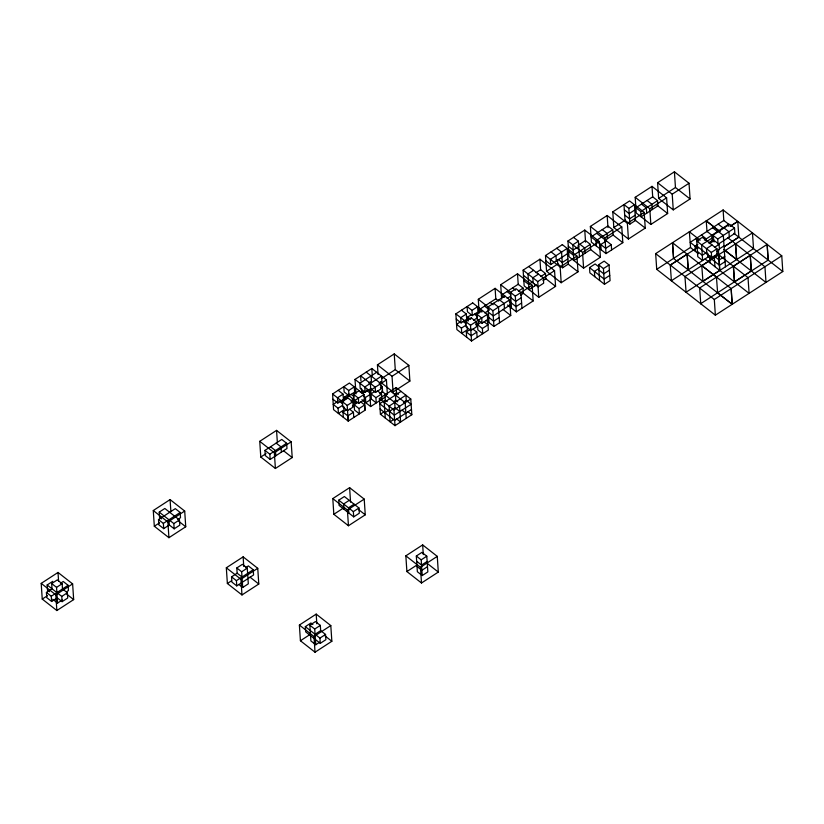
<?xml version="1.0" encoding="UTF-8"?>
<svg xmlns="http://www.w3.org/2000/svg" width="824" height="824" viewBox="0 0 824 824"><rect width="100%" height="100%" fill="white"/><g stroke="black" fill="none" stroke-linecap="round" stroke-linejoin="round"><path stroke-width="1.24" d="M41.2 583.382L58.01 572.453L72.625 583.897L73.666 599.604L56.856 610.533L42.24 599.079L41.2 583.382L55.805 594.825L56.856 610.533M153.274 510.53L170.084 499.602L184.7 511.055L185.74 526.763L168.93 537.691L154.315 526.237L153.274 510.53L167.88 521.983L168.93 537.691M259.745 441.324L276.555 430.396L291.16 441.849L292.211 457.557L275.401 468.485L260.786 457.032L259.745 441.324L274.351 452.778L275.401 468.485M332.587 393.975L347.203 405.429L348.243 421.136L333.566 409.662L332.587 393.975L349.397 383.047L364.012 394.5L365.053 410.208L348.181 421.116L347.831 415.883L342.959 412.062L347.625 409.034M355.968 393.903L355.01 379.411L371.82 368.483L386.425 379.936L387.393 394.428M378.062 374.508L377.423 364.836L394.233 353.908L408.838 365.362L409.889 381.069L393.069 391.997L380.41 382.068M472.677 302.923L487.314 314.356L488.333 330.074L471.524 341.002L456.887 329.569L455.868 313.851L472.708 302.902M479.187 312.883L478.291 299.277L495.1 288.349L509.706 299.802L510.746 315.51L493.937 326.438L486.15 320.33M501.662 299.205L500.704 284.713L517.513 273.784L532.119 285.238L533.169 300.935L516.349 311.863L507.584 304.993M523.116 270.138L539.926 259.21L554.542 270.663L555.582 286.371L538.772 297.299L524.157 285.846L523.116 270.138L537.722 281.592L538.772 297.299M562.298 244.615L576.954 256.099L577.995 271.796L561.185 282.725L546.569 271.271L545.488 255.533L562.339 244.646M567.942 240.999L584.752 230.071L599.367 241.525L600.408 257.232L583.598 268.161L568.993 256.707L567.942 240.999L582.558 252.453L583.598 268.161M590.355 226.435L607.175 215.507L621.78 226.96L622.82 242.658L606.011 253.586L591.405 242.132L590.355 226.435L604.971 237.879L606.011 253.586M612.778 211.861L629.587 200.932L644.193 212.386L645.244 228.094L628.424 239.022L613.818 227.568L612.778 211.861L627.383 223.314L628.424 239.022M635.191 197.297L652 186.368L666.606 197.822L667.656 213.519L650.847 224.447L636.231 212.994L635.191 197.297L649.796 208.75L650.847 224.447M657.604 182.722L674.413 171.794L689.029 183.247L690.069 198.955L673.26 209.883L658.644 198.43L657.604 182.722L672.209 194.176L673.26 209.883M49.45 591.735L47.504 590.2L47.153 584.968L52.757 581.332M161.525 518.883L159.568 517.359L159.228 512.126L164.831 508.48L179.436 519.934L179.787 525.166L174.183 528.812L169.311 524.991L168.961 519.759M51.675 583.557L57.278 579.911L62.15 583.722L62.49 588.964L67.362 592.775L67.712 598.018L62.109 601.654L57.237 597.843L51.634 601.479L46.762 597.668L46.422 592.425L52.025 588.789L51.675 583.557L56.547 587.368L57.587 603.075L62.253 600.037M338.19 390.339L343.062 394.15L337.459 397.796L337.809 403.029L354.619 392.1L354.269 386.868L348.665 390.514L349.016 395.747M376.692 372.293L359.872 383.222L360.222 388.464L365.094 392.276L370.697 388.64L375.569 392.451L381.172 388.815L380.822 383.572L366.216 372.129M466.343 314.026L460.74 317.662L461.09 322.895L466.693 319.259L466.343 314.026L461.471 310.205M471.977 310.36L477.58 306.724L477.92 311.956L472.317 315.602L467.455 311.781L467.105 306.549L471.977 310.36L472.317 315.602M533.591 270.313L527.988 273.959L529.029 289.657L536.496 284.805M573.545 237.363L578.417 241.175L572.814 244.821L573.854 260.518L590.674 249.6L590.324 244.357L585.452 240.546L577.985 245.398M628.856 208.4L634.459 204.754L635.5 220.461L629.896 224.097L625.025 220.286L623.984 204.579L628.856 208.4L629.896 224.097M336.954 401.999L333.215 404.429L338.087 408.251L338.437 413.483L344.041 409.837L343.835 406.696M344.566 399.238L344.422 397.147L349.098 394.109M460.276 321.906L456.548 324.337L461.409 328.148L461.759 333.38L467.363 329.744L467.157 326.603M468.053 321.216L467.774 317.034L471.513 314.603M535.95 272.713L540.626 269.685L545.488 273.496L545.838 278.739L543.037 280.551M545.838 260.775L550.71 264.586L567.52 253.658M60.43 583.32L63.232 581.497L68.104 585.318L68.444 590.551L66.579 591.766M169.311 524.991L163.708 528.637L158.836 524.816L158.486 519.583L175.306 508.655L180.168 512.476L180.518 517.709L177.716 519.532M264.957 450.378L281.767 439.45L286.639 443.271L286.989 448.503L270.179 459.432L265.307 455.61L264.957 450.378L269.829 454.199L270.179 459.432M368.627 382.995L371.428 381.172L371.078 375.94M578.767 246.407L573.164 250.053L568.292 246.232M634.799 209.986L629.196 213.632L624.324 209.811M56.547 587.368L62.15 583.722M352.363 406.016L354.238 404.8L359.037 408.601L359.388 413.833L354.516 410.012L353.537 394.325L359.14 390.689M487.664 319.588L482.061 323.235L477.189 319.413L476.839 314.181L482.452 310.535M504.834 295.981L488.024 306.909L489.065 322.617M538.463 274.135L532.86 277.77L533.2 283.013M42.24 599.079L47.493 595.67M154.315 526.237L159.568 522.818M260.786 457.032L266.039 453.612M360.253 392.378L362.354 391.019M381.615 378.494L395.273 369.616L394.233 353.908M546.569 271.271L558.126 263.762M613.818 227.568L625.375 220.06M658.644 198.43L675.453 187.501L674.413 171.794M338.087 408.251L342.763 405.212M352.095 399.146L353.97 397.93M361.509 393.089L364.311 391.266M461.409 328.148L466.085 325.109M473.573 320.237L477.312 317.817M484.79 312.955L489.456 309.927L484.584 306.106M507.203 298.391L510.932 295.96M518.409 291.099L523.075 288.07L518.203 284.249L501.394 295.177L504.319 297.464M532.417 281.993L528.678 284.424L523.807 280.613M540.822 276.534L545.488 273.496M567.86 258.901L562.256 262.537L558.363 259.488M590.324 244.357L573.514 255.286L568.642 251.475M596.658 233.264L611.264 244.707L605.661 248.354L591.055 236.9L607.865 225.972L612.737 229.793L595.927 240.721L596.277 245.954M635.149 215.219L629.546 218.865L624.674 215.043M640.753 211.583L657.562 200.654L652.69 196.833L635.881 207.761L640.753 211.583L641.103 216.815L657.913 205.887L657.562 200.654M51.634 601.479L51.284 596.246L68.104 585.318M163.708 528.637L163.358 523.405L180.168 512.476M269.829 454.199L286.639 443.271M351.086 401.381L353.887 399.558M379.102 383.17L381.903 381.347L381.553 376.115L364.744 387.043L365.094 392.276M55.805 594.825L72.625 583.897M167.88 521.983L184.7 511.055M274.351 452.778L291.16 441.849M347.203 405.429L364.012 394.5M385.364 397.003L370.656 406.562L369.616 390.864L386.425 379.936M393.069 391.997L392.028 376.29L408.838 365.362M470.483 325.295L487.314 314.356M493.937 326.438L492.896 310.73L509.706 299.802M516.349 311.863L515.309 296.156L532.119 285.238M537.722 281.592L554.542 270.663M561.185 282.725L560.145 267.017L576.954 256.099M582.558 252.453L599.367 241.525M604.971 237.879L621.78 226.96M627.383 223.314L644.193 212.386M649.796 208.75L666.606 197.822M672.209 194.176L689.029 183.247M475.798 324.265L478.6 322.442L478.456 320.351M520.624 295.126L523.425 293.303L523.075 288.07M557.457 259.766L557.735 263.958L562.607 267.769L568.21 264.133L567.169 248.426L550.36 259.354L550.71 264.586M604.682 240.495L613.087 235.025L612.737 229.793M354.166 404.78L357.904 402.349M370.347 383.397L371.397 399.104L365.784 402.751L365.444 397.508L375.713 390.834M380.379 387.795L382.254 386.59L380.307 385.055M466.652 337.181L466.312 331.948L470.978 328.92M477.518 324.666L482.38 328.488L482.73 333.72L477.858 329.899L477.518 324.666L481.247 322.236M606.402 240.896L600.799 244.532L601.139 249.775M62.109 601.654L61.759 596.421L67.362 592.775M174.183 528.812L173.833 523.58L179.436 519.934M348.665 390.514L343.793 386.693L344.144 391.925L358.759 403.379L364.363 399.733M510.056 305.034L493.246 315.963L488.375 312.152M521.262 297.752L515.659 301.399L510.787 297.577M379.802 393.645L382.604 391.822L382.254 386.59M347.831 415.883L353.434 412.237L349.541 409.188M359.037 408.601L364.641 404.955L360.747 401.896M371.397 399.104L376.259 402.926L375.919 397.683L381.522 394.047L377.619 390.988M472.883 329.075L476.777 332.123L471.173 335.77L466.312 331.948M482.38 328.488L487.983 324.841L484.09 321.793M499.2 317.559L493.597 321.195L488.725 317.384M521.613 302.985L516.009 306.631L509.191 301.285M379.359 398.497L396.169 387.568L410.774 399.022L411.825 414.719L395.005 425.648L380.4 414.194L379.359 398.497L393.965 409.95L395.005 425.648M396.715 418.952L400.608 422.012L399.568 406.304L384.963 394.851L385.302 400.083L379.699 403.729L394.315 415.183L411.125 404.254L406.253 400.433L405.902 395.201L389.093 406.129L390.143 421.837L393.872 419.406M394.644 394.016L396.519 392.801L398.466 394.325M599.615 280.479L598.564 264.772L604.167 261.126L609.039 264.947L610.09 280.654L604.486 284.29L589.871 272.847L589.521 267.604L595.124 263.968L599.027 267.017M401.041 391.39L384.221 402.308L385.272 418.015M393.913 401.473L395.778 400.258L395.438 395.026M599.058 268.387L594.392 271.426L594.743 276.658M604.486 284.29L603.436 268.593L609.039 264.947M380.4 414.194L384.602 411.464M384.921 412.783L389.587 409.744M389.443 411.361L395.046 407.726L394.696 402.483M403.451 402.256L406.253 400.433M393.965 409.95L410.774 399.022M609.389 270.179L603.786 273.826L598.914 270.004M609.739 275.412L604.136 279.058L589.521 267.604M411.475 409.487L394.665 420.415L380.049 408.962M710.113 255.667L671.323 280.778L656.718 269.324L655.667 253.627L689.358 231.791L700.143 240.206M689.431 231.802L723.111 209.965L781.76 255.831L782.8 271.529L715.356 315.19L671.395 280.799L670.283 265.081L687.092 254.153L688.205 269.87M698 248.446L690.203 242.338L723.812 220.441L728.684 224.252L728.818 226.353M713.563 237.127L701.595 244.821L702.635 260.528L697.763 256.707L696.723 240.999L702.326 237.363L716.942 248.807L717.282 254.05L711.679 257.685L697.073 246.242M656.718 269.324L690.399 247.488L698.35 253.689M697.876 244.337L695.075 246.16L695.425 251.392M704.417 240.093L728.684 224.252M712.842 235.242L729.652 224.313L734.524 228.124L734.874 233.367L718.064 244.285L717.714 239.053L712.842 235.242L713.193 240.474M670.345 265.091L697.732 247.355M737.727 221.419L730.373 226.198L737.789 221.44L738.84 237.147L724.121 246.706L738.768 237.127M708.496 242.895L714.089 239.207M709.557 243.585L714.233 240.546L719.105 244.368L719.445 249.6L716.643 251.423M717.714 239.053L734.524 228.124M712.07 244.996L706.467 248.642L706.817 253.874M706.961 252.257L702.295 255.286L697.423 251.475M714.429 247.396L719.105 244.368M711.679 257.685L711.339 252.453L716.942 248.807M226.322 567.788L243.132 556.859L257.747 568.313L258.788 584.02L241.978 594.949L227.373 583.495L226.322 567.788L240.938 579.241L241.978 594.949M332.793 498.582L349.603 487.654L364.218 499.107L365.259 514.815L348.449 525.743L333.833 514.289L332.793 498.582L347.409 510.035L348.449 525.743M719.342 248.92L724.008 245.882M711.627 256.418L709.752 257.624L710.103 262.866M338.746 500.178L344.35 496.532L358.955 507.986L359.305 513.218L353.702 516.864L339.097 505.411L338.746 500.178L353.352 511.632L353.702 516.864M242.019 577.016L237.147 573.195L236.797 567.963L242.4 564.316L247.272 568.138L248.312 583.845L242.709 587.481L238.816 584.432M245.552 567.736L248.354 565.913L253.226 569.734L253.576 574.967L236.756 585.895L231.894 582.074L231.544 576.841L237.147 573.195M349.222 500.353L343.618 504L343.969 509.232M724.749 256.388L719.146 260.024L714.274 256.213L714.975 266.677M242.709 587.481L241.669 571.784L247.272 568.138M227.373 583.495L231.575 580.766M333.833 514.289L343.299 508.14M725.099 261.62L719.496 265.266L707.806 256.099M236.756 585.895L236.416 580.663L253.226 569.734M354.093 504.175L348.49 507.811L348.83 513.043M240.938 579.241L257.747 568.313M347.409 510.035L364.218 499.107M686.001 292.252L719.692 270.416L718.652 254.709L684.96 276.545L686.073 292.262M353.352 511.632L358.955 507.986M751.375 271.003L750.273 255.286L699.638 288.019L700.75 303.737M767.144 244.378L733.463 266.214L734.503 281.921L768.195 260.085L767.144 244.378L768.123 260.065M700.678 303.716L751.241 270.972L750.201 255.265M715.356 315.19L714.315 299.483L781.76 255.831M299.38 625.045L316.189 614.117L330.795 625.571L331.845 641.278L315.026 652.206L300.42 640.753L299.38 625.045L313.985 636.499L315.026 652.206M405.851 555.84L422.661 544.911L437.266 556.365L438.306 572.072L421.497 583.001L406.891 571.547L405.851 555.84L420.456 567.293L421.497 583.001M319.496 642.318L315.767 644.739L310.895 640.928L309.855 625.22L315.458 621.574L320.32 625.395L320.67 630.628L325.542 634.449L325.892 639.681L320.289 643.328L305.673 631.874L305.323 626.642L310.936 622.995L312.883 624.52M416.316 556.015L421.919 552.379L426.791 556.19L427.841 571.897L422.238 575.543L417.366 571.722L416.316 556.015L421.188 559.836L422.238 575.543M315.767 644.739L314.716 629.042L320.32 625.395M421.188 559.836L426.791 556.19M300.42 640.753L309.876 634.604M406.891 571.547L417.397 564.718M315.067 634.274L320.67 630.628M427.141 561.432L421.538 565.068L416.666 561.257M313.985 636.499L330.795 625.571M420.456 567.293L437.266 556.365M427.491 566.665L421.888 570.301L417.016 566.49M320.289 643.328L319.939 638.095L325.542 634.449M675.453 187.501L690.069 198.955M733.896 233.305L782.8 271.529M724.049 227.949L728.921 231.771L729.271 237.003M718.209 224.077L723.081 227.898M706.302 220.894L719.939 231.585M727.736 237.693L764.95 266.76L765.99 282.457L723.977 249.6M719.877 231.565L706.24 220.883L707.023 231.771M718.446 231.595L723.317 235.417L725.45 266.852M712.606 227.723L717.477 231.544M707.002 231.369L711.885 235.231L712.235 240.464M712.152 240.402L714.161 241.947M723.905 249.579L736.563 259.508L735.523 243.801L736.697 259.539M701.409 235.056L706.281 238.878L706.426 240.969M656.934 205.125L667.656 213.519M716.695 253.184L748.068 277.667M647.087 200.479L651.959 204.3L652.309 209.533M695.806 238.703L698.731 240.989M696.723 240.999L711.339 252.453M641.484 204.125L646.356 207.936L646.706 213.169M705.076 258.963L749.109 293.365L748.007 277.647M731.125 288.554L732.165 304.262L717.622 292.829L716.447 277.091L672.487 242.699L673.527 258.406L732.165 304.262L731.187 288.575L701.904 265.658L752.466 232.904L753.517 248.611L702.944 281.355L701.77 265.616M634.521 219.699L645.244 228.094M655.667 253.627L714.315 299.483M613.087 235.025L622.82 242.658M602.262 229.618L607.134 233.439L607.484 238.672M590.674 249.6L600.408 257.232M579.849 244.182L584.721 248.003L585.061 253.236M598.564 264.772L603.436 268.593M556.694 248.251L561.566 252.072L562.607 267.769M568.251 264.164L577.995 271.796M551.091 251.897L555.963 255.708L556.313 260.95M545.488 255.533L560.145 267.017M544.87 277.966L555.582 286.371M528.72 266.502L543.325 277.946L543.675 283.188L538.072 286.824L523.467 275.371M522.447 292.541L533.169 300.935M512.6 287.895L515.525 290.182M500.704 284.713L515.309 296.156M506.997 291.531L510.901 294.59M499.231 299.627L504.103 303.448L504.453 308.681M498.716 301.11L495.791 298.824L478.981 309.752L481.906 312.038M502.959 309.402L510.746 315.51M493.627 303.273L498.499 307.084L499.54 322.792M490.187 302.459L493.113 304.756M478.291 299.277L492.896 310.73M476.839 314.181L481.71 318.002L482.061 323.235M474.356 314.15L477.271 316.447M467.774 317.034L470.7 319.321M455.868 313.851L470.504 325.284L471.524 341.002M463.119 321.453L466.044 323.739M456.218 319.084L461.09 322.895M395.273 369.616L409.889 381.069M377.423 364.836L392.028 376.29M390.566 391.215L405.171 402.658L406.222 418.365M395.778 400.258L397.724 401.793M381.625 391.06L386.497 394.871M407.921 411.67L411.825 414.719M401.968 410.074L405.872 413.133M385.302 400.083L387.259 401.618M395.046 407.726L399.918 411.537M355.01 379.411L369.616 390.864M366.175 390.051L375.919 397.683M363.6 392.997L361.654 391.472L361.448 388.331M363.497 395.983L365.444 397.508M361.891 399.692L370.656 406.562M353.537 394.325L358.409 398.147L358.759 403.379M351.003 394.263L353.929 396.56M354.341 401.813L356.287 403.338M344.422 397.147L346.379 398.672M338.818 400.783L342.722 403.842M332.937 399.207L337.809 403.029M276.164 443.096L281.036 446.907L281.386 452.149M283.446 450.687L292.211 457.557M358.44 509.469L365.259 514.815M427.594 563.678L438.306 572.072M270.56 446.742L275.432 450.553L275.783 455.785M178.921 521.417L185.74 526.763M250.022 577.15L258.788 584.02M325.027 635.932L331.845 641.278M236.797 567.963L241.669 571.784M309.855 625.22L314.716 629.042M159.228 512.126L173.833 523.58M305.323 626.642L319.939 638.095M158.486 519.583L163.358 523.405M231.544 576.841L236.416 580.663M66.847 594.259L73.666 599.604M47.153 584.968L61.759 596.421M46.422 592.425L51.284 596.246M52.715 599.254L57.587 603.075M733.329 266.183L734.431 281.901M723.111 209.965L723.843 220.842M718.404 249.528L719.846 270.499M708.032 253.74L708.238 256.882M689.358 231.791L690.553 247.581M687.226 254.183L688.267 269.891M672.549 242.72L673.589 258.417M652 186.368L652.721 197.235M611.264 244.707L611.614 249.95M607.175 215.507L607.968 227.589M584.752 230.071L585.555 242.153M578.417 241.175L579.457 256.882M539.926 259.21L540.647 270.087M534.498 283.93L534.632 286.021M521.963 308.217L520.912 292.52L516.04 288.699L510.437 292.345L511.488 308.052M517.513 273.784L518.234 284.651M495.1 288.349L495.821 299.225M476.777 332.123L477.127 337.356M422.661 544.911L423.299 554.583M396.169 387.568L396.571 393.604M381.522 394.047L381.862 399.279M375.569 392.451L375.219 387.218L360.613 375.765L360.953 380.997M371.82 368.483L372.293 375.734M364.641 404.955L364.991 410.187M355.113 400.464L355.247 402.555M353.434 412.237L353.784 417.469M349.603 487.654L350.571 502.156M343.062 394.15L343.546 401.484M342.959 412.062L343.309 417.294M316.189 614.117L316.828 623.789M276.555 430.396L277.358 442.478M243.132 556.859L243.78 566.531M170.084 499.602L170.887 511.683M58.01 572.453L58.576 580.91M347.934 397.971L342.331 401.607L342.681 406.85L347.553 410.661L353.156 407.025L352.806 401.782L347.934 397.971M471.235 317.827L465.632 321.463L465.982 326.695L470.854 330.517L476.457 326.871L476.107 321.638L471.235 317.827"/></g></svg>
